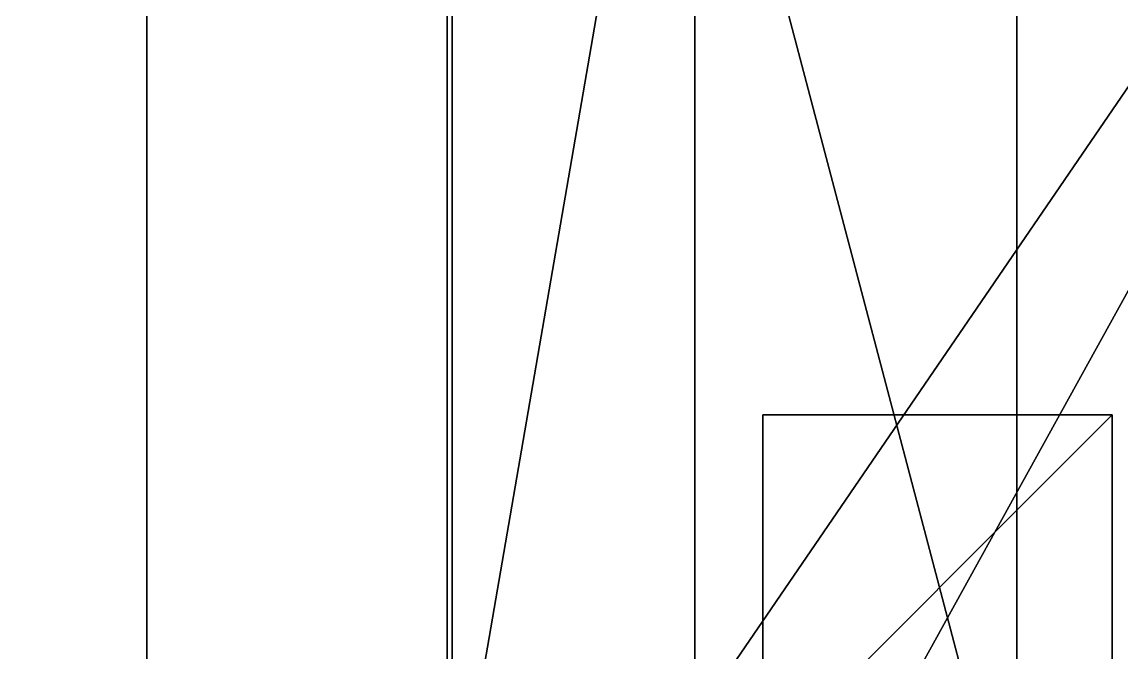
# Model space of a CAD drawing. Header units: millimetres. Extents: x -510 to 550, y -577 to 577.
# Drawn here: x -154.3 to -41, y -146.5 to -81.5 of the extents above; entities that cross this region are included whole.
import ezdxf

# ---------------------------------------------------------------- set-up
doc = ezdxf.new("R2010")
doc.units = ezdxf.units.MM
for name, color, linetype, true_color in [('base_visual_0', 7, 'Continuous', 0x5c6b75), ('base_visual_1', 7, 'Continuous', 0x5c6b75), ('base_visual_3', 7, 'Continuous', 0x1f2b36), ('structure_core_standoff_0', 7, 'Continuous', 0x5c6b75)]:
    doc.layers.add(name, color=color, linetype=linetype, true_color=true_color)

msp = doc.modelspace()

# ---------------------------------------------------------------- linework, layer by layer
at = {"layer": 'base_visual_0', "true_color": 0x5c6b75}
for points in [[(-85, -190, -160), (125, 190, -160), (125, -190, -160)], [(-85, -190, -160), (-85, 190, -160), (125, 190, -160)], [(-85, -190, -20), (125, -190, -20), (125, 190, -20)], [(-85, -190, -20), (125, 190, -20), (-85, 190, -20)], [(-85, 190, -160), (-85, -190, -160), (-85, -190, -20)], [(-85, 190, -160), (-85, -190, -20), (-85, 190, -20)]]:
    msp.add_3dface(points, dxfattribs=at)
at = {"layer": 'base_visual_1', "true_color": 0x5c6b75}
for points in [[(-110, -190, 10), (150, 190, 10), (150, -190, 10)], [(-110, -190, 10), (-110, 190, 10), (150, 190, 10)], [(-110, -190, 80), (150, -190, 80), (150, 190, 80)], [(-110, -190, 80), (150, 190, 80), (-110, 190, 80)], [(-110, 190, 10), (-110, -190, 10), (-110, -190, 80)], [(-110, 190, 10), (-110, -190, 80), (-110, 190, 80)]]:
    msp.add_3dface(points, dxfattribs=at)
at = {"layer": 'base_visual_3', "true_color": 0x1f2b36}
for points in [[(-200.16, -170, 494.02), (-141.48, -170, 506.53), (-141.48, 170, 506.53)], [(-200.16, -170, 494.02), (-141.48, 170, 506.53), (-200.16, 170, 494.02)], [(-110.52, 170, 73.47), (-110.52, -170, 73.47), (-200.16, -170, 494.02)], [(-110.52, 170, 73.47), (-200.16, -170, 494.02), (-200.16, 170, 494.02)], [(-51.84, -170, 85.98), (-51.84, 170, 85.98), (-141.48, 170, 506.53)], [(-51.84, -170, 85.98), (-141.48, 170, 506.53), (-141.48, -170, 506.53)], [(-110.52, -170, 73.47), (-51.84, 170, 85.98), (-51.84, -170, 85.98)], [(-110.52, -170, 73.47), (-110.52, 170, 73.47), (-51.84, 170, 85.98)]]:
    msp.add_3dface(points, dxfattribs=at)
at = {"layer": 'structure_core_standoff_0', "true_color": 0x5c6b75}
for points in [[(-78, -158, -22.5), (-42, -122, -22.5), (-42, -158, -22.5)], [(-78, -158, -22.5), (-78, -122, -22.5), (-42, -122, -22.5)], [(-78, -158, 12.5), (-42, -158, 12.5), (-42, -122, 12.5)], [(-78, -158, 12.5), (-42, -122, 12.5), (-78, -122, 12.5)], [(-42, -122, -22.5), (-78, -122, -22.5), (-78, -122, 12.5)], [(-42, -122, -22.5), (-78, -122, 12.5), (-42, -122, 12.5)], [(-78, -122, -22.5), (-78, -158, -22.5), (-78, -158, 12.5)], [(-78, -122, -22.5), (-78, -158, 12.5), (-78, -122, 12.5)], [(-42, -158, -22.5), (-42, -122, -22.5), (-42, -122, 12.5)], [(-42, -158, -22.5), (-42, -122, 12.5), (-42, -158, 12.5)]]:
    msp.add_3dface(points, dxfattribs=at)

doc.saveas('drawing.dxf')
